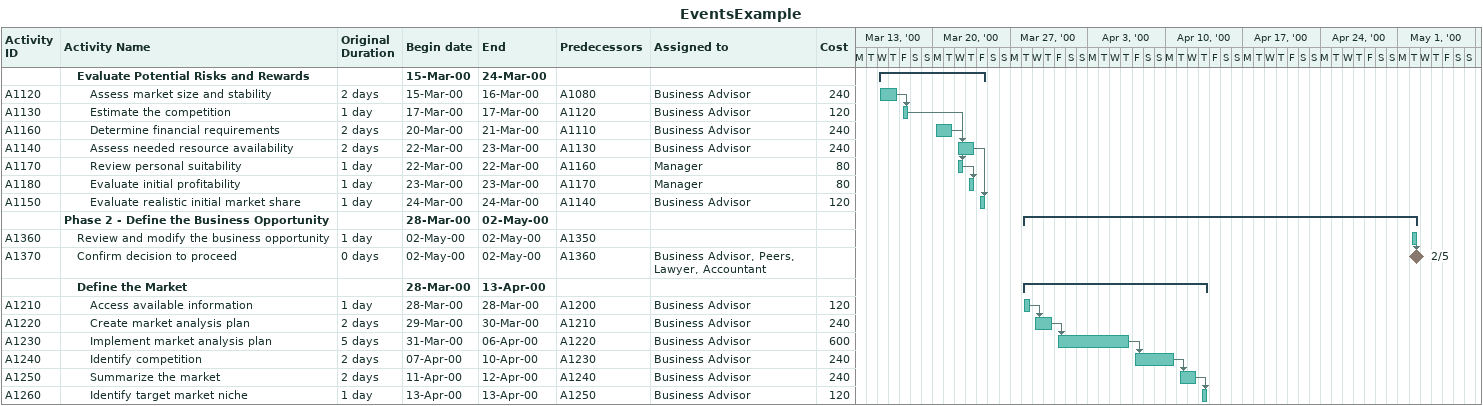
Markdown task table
EventsExample

| ID | Level | Task | Original duration | Start | Finish | Predecessors | Resources | Cost |
|---|---|---|---|---|---|---|---|---|
|  | 2 | **Evaluate Potential Risks and Rewards** |  | 2000-03-15 | 2000-03-24 |  |  |  |
| A1120 | 3 | Assess market size and stability | 2d | 2000-03-15 | 2000-03-16 | A1080 | Business Advisor | 240 |
| A1130 | 3 | Estimate the competition | 1d | 2000-03-17 | 2000-03-17 | A1120 | Business Advisor | 120 |
| A1160 | 3 | Determine financial requirements | 2d | 2000-03-20 | 2000-03-21 | A1110 | Business Advisor | 240 |
| A1140 | 3 | Assess needed resource availability | 2d | 2000-03-22 | 2000-03-23 | A1130 | Business Advisor | 240 |
| A1170 | 3 | Review personal suitability | 1d | 2000-03-22 | 2000-03-22 | A1160 | Manager | 80 |
| A1180 | 3 | Evaluate initial profitability | 1d | 2000-03-23 | 2000-03-23 | A1170 | Manager | 80 |
| A1150 | 3 | Evaluate realistic initial market share | 1d | 2000-03-24 | 2000-03-24 | A1140 | Business Advisor | 120 |
|  | 1 | **Phase 2 - Define the Business Opportunity** |  | 2000-03-28 | 2000-05-02 |  |  |  |
| A1360 | 2 | Review and modify the business opportunity | 1d | 2000-05-02 | 2000-05-02 | A1350 |  |  |
| A1370 | 2 | Confirm decision to proceed | 0d | 2000-05-02 | 2000-05-02 | A1360 | Business Advisor, Peers, Lawyer, Accountant |  |
|  | 2 | **Define the Market** |  | 2000-03-28 | 2000-04-13 |  |  |  |
| A1210 | 3 | Access available information | 1d | 2000-03-28 | 2000-03-28 | A1200 | Business Advisor | 120 |
| A1220 | 3 | Create market analysis plan | 2d | 2000-03-29 | 2000-03-30 | A1210 | Business Advisor | 240 |
| A1230 | 3 | Implement market analysis plan | 5d | 2000-03-31 | 2000-04-06 | A1220 | Business Advisor | 600 |
| A1240 | 3 | Identify competition | 2d | 2000-04-07 | 2000-04-10 | A1230 | Business Advisor | 240 |
| A1250 | 3 | Summarize the market | 2d | 2000-04-11 | 2000-04-12 | A1240 | Business Advisor | 240 |
| A1260 | 3 | Identify target market niche | 1d | 2000-04-13 | 2000-04-13 | A1250 | Business Advisor | 120 |
